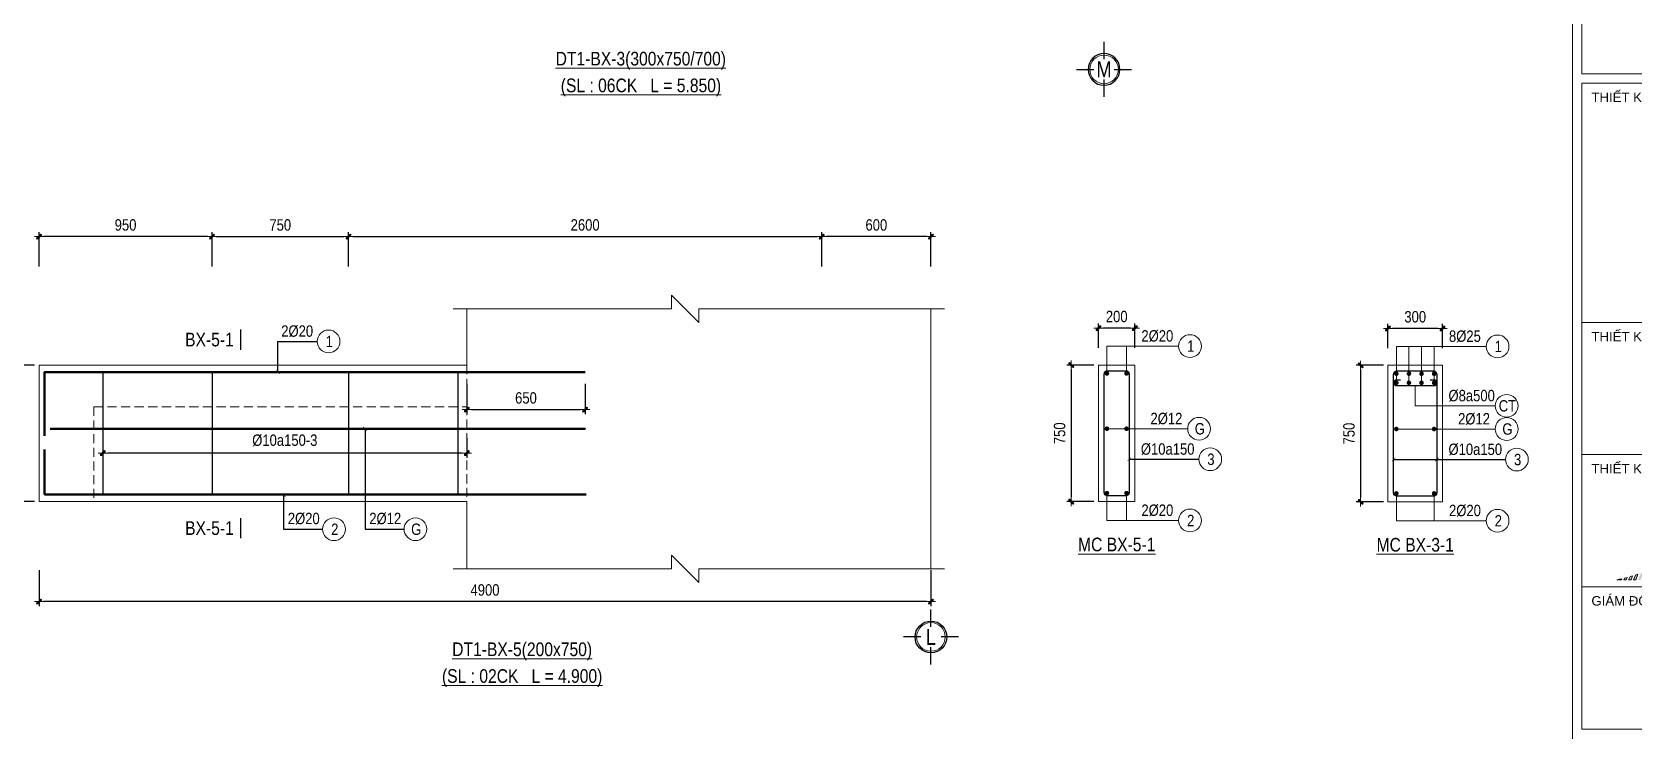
# Model space of a CAD drawing. Header units: millimetres. Extents: x 397144 to 8960116, y 345581 to 674207.
# Drawn here: x 4919394 to 4928196, y 631297 to 635136 of the extents above; entities that cross this region are included whole.
import ezdxf
from ezdxf.enums import TextEntityAlignment as Align

# ---------------------------------------------------------------- set-up
doc = ezdxf.new("R2010")
doc.units = ezdxf.units.MM
doc.header["$PDSIZE"] = -10
doc.linetypes.add('HIDDEN', pattern=[0.375, 0.25, -0.125])
doc.layers.get('0').update_dxf_attribs({"linetype": 'CONTINUOUS'})
doc.layers.get('Defpoints').update_dxf_attribs({"color": 12, "linetype": 'CONTINUOUS'})
for name, color, linetype, lineweight in [('2', 2, 'CONTINUOUS', 20), ('CDAI', 8, 'CONTINUOUS', 30), ('CHG_XX_Khung ten$0$A1 BORDER$0$DGIONG', 4, 'CONTINUOUS', 13), ('CTHEP', 2, 'CONTINUOUS', 50), ('DBAO', 3, 'CONTINUOUS', 20), ('DGIONG', 4, 'CONTINUOUS', 13), ('KTH', 150, 'CONTINUOUS', 5), ('Net khuat', 8, 'HIDDEN', 13), ('STICK', 1, 'CONTINUOUS', 9), ('TEXT', 7, 'CONTINUOUS', 15)]:
    doc.layers.add(name, color=color, linetype=linetype, lineweight=lineweight)
doc.layers.add('8', color=8, linetype='CONTINUOUS')
doc.styles.add('CHG_XX_Khung ten$0$A1 BORDER$0$ARIAL', font='arial.ttf')
doc.styles.add('CHG_XX_Khung ten$0$title block pccc$0$ARIAL', font='arial.ttf')
doc.styles.add('HELVECONDENSE', font='VHELVCN_0.TTF')
doc.styles.add('Star-HelCon', font='VHELVCN_0.TTF')
doc.styles.add('TTP-HelCon', font='VHELVCN_0.TTF')
doc.styles.add('VNI-HELVE-CONDENSE', font='VHELVCN_0.TTF')
doc.dimstyles.new('kc-25', dxfattribs={"dimtxt": 62.5, "dimasz": 20, "dimexe": 20, "dimexo": 50, "dimgap": 25, "dimtad": 3, "dimdec": 0, "dimzin": 0, "dimdsep": 46, "dimtxsty": 'VNI-HELVE-CONDENSE', "dimblk": 'DIM', "dimcen": 2.5, "dimclrd": 256, "dimclre": 154, "dimclrt": 7, "dimaunit": 1, "dimadec": 0, "dimazin": 0, "dimtfac": 1, "dimtdec": 0, "dimtix": 1, "dimtmove": 0, "dimatfit": 3, "dimldrblk": 'DOT', "dimfxl": 1, "dimtolj": 1, "dimtzin": 0, "dimarcsym": 0})
doc.dimstyles.new('TTP-25', dxfattribs={"dimscale": 25, "dimtxt": 2.5, "dimasz": 1, "dimexe": 1, "dimexo": 1, "dimgap": 0.09, "dimtad": 0, "dimdec": 4, "dimrnd": 5, "dimzin": 9, "dimdsep": 46, "dimtxsty": 'TTP-HelCon', "dimblk": 'Stick1', "dimcen": 0.09, "dimdle": 1.5, "dimclrd": 256, "dimclre": 256, "dimclrt": 7, "dimadec": 0, "dimazin": 0, "dimtfac": 1, "dimtdec": 4, "dimtmove": 0, "dimatfit": 3, "dimldrblk": '_ArchTick1', "dimfxl": 1, "dimtvp": 1, "dimtolj": 1, "dimtzin": 0, "dimarcsym": 0})

# ---------------------------------------------------------------- blocks, each defined once
blk = doc.blocks.new('dau truc')
blk.add_circle((0, 0), 180)
at = {"layer": '8'}
for p, q in [((0, 127), (0, 345)), ((-127, 0), (-345, 0)), ((345, 0), (127, 0)), ((0, -345), (0, -127))]:
    blk.add_line(p, q, dxfattribs=at)
blk.add_circle((0, 0), 200, dxfattribs=at)
at = {"layer": 'TEXT', "style": 'HELVECONDENSE'}
blk.add_attdef('A', text='', height=233, dxfattribs=at).set_placement((0, 0), align=Align.MIDDLE)
blk = doc.blocks.new('DIM')
h = blk.add_hatch(color=1)
h.paths.add_polyline_path([(0.49, 0.29, 1), (0.29, 0.49), (-0.19, 0), (0.19, 0)])
h.paths.add_polyline_path([(0.19, 0), (-0.19, 0), (-0.49, -0.29, 1), (-0.29, -0.49)])
at = {"color": 9}
for p, q in [((-0.19, 0), (-1.5, 0)), ((0.19, 0), (1.5, 0))]:
    blk.add_line(p, q, dxfattribs=at)
at = {"color": 1}
for p, q in [((-0.49, -0.29), (0.29, 0.49)), ((-0.29, -0.49), (0.49, 0.29)), ((-0.19, 0), (0.19, 0))]:
    blk.add_line(p, q, dxfattribs=at)
blk.add_arc((-0.39, -0.39), 0.138, 135, 315, dxfattribs=at)
blk = doc.blocks.new('Stick1')
at = {"layer": 'STICK'}
h = blk.add_hatch(color=256, dxfattribs=at)
edge = h.paths.add_edge_path()
edge.add_line((0.3, 0.5), (-0.5, -0.3))
edge.add_arc((-0.4, -0.4), 0.141, 135, 315)
edge.add_line((-0.3, -0.5), (0.5, 0.3))
edge.add_arc((0.4, 0.4), 0.141, 315, 495)
blk.add_line((1, 0), (-1, 0), dxfattribs=at)
blk.add_lwpolyline([(0.3, 0.5), (-0.5, -0.3, 1), (-0.3, -0.5), (0.5, 0.3, 1), (0.3, 0.5, 1)], format="xyb", dxfattribs=at)
blk = doc.blocks.new('*D428')
at = {"layer": 'Defpoints', "color": 0, "transparency": 16777216}
for p in [(4919433, 634012.5), (4919433, 633823.5), (4920383, 633823.5)]:
    blk.add_point(p, dxfattribs=at)
at = {"layer": 'KTH', "lineweight": -2, "transparency": 16777216}
for p, q in [((4919433, 633848.5), (4919433, 634037.5)), ((4920358, 634012.5), (4919458, 634012.5)), ((4920383, 633848.5), (4920383, 634037.5))]:
    blk.add_line(p, q, dxfattribs=at)
at = {"layer": 'KTH', "lineweight": -2, "transparency": 16777216, "xscale": 25, "yscale": 25, "zscale": 25, "rotation": 180}
blk.add_blockref('Stick1', (4919433, 634012.5), dxfattribs=at)
at = {"layer": 'KTH', "lineweight": -2, "transparency": 16777216, "xscale": 25, "yscale": 25, "zscale": 25}
blk.add_blockref('Stick1', (4920383, 634012.5), dxfattribs=at)
at = {"layer": 'KTH', "color": 7, "transparency": 16777216, "insert": (4919908, 634076.4), "char_height": 62.5, "attachment_point": 5, "style": 'TTP-HelCon'}
blk.add_mtext('\\A1;950', dxfattribs=at)
blk = doc.blocks.new('_ArchTick1')
at = {"color": 0, "const_width": 3.81}
blk.add_lwpolyline([(-12.7, -12.7), (12.7, 12.7)], dxfattribs=at)
blk = doc.blocks.new('*D429')
at = {"layer": 'Defpoints', "color": 0, "transparency": 16777216}
for p in [(4919433, 633307.3), (4919183, 632557.3), (4919433, 632557.3)]:
    blk.add_point(p, dxfattribs=at)
at = {"layer": 'KTH', "lineweight": -2, "transparency": 16777216}
for p, q in [((4919408, 633307.3), (4919158, 633307.3)), ((4919183, 633282.3), (4919183, 632582.3)), ((4919408, 632557.3), (4919158, 632557.3))]:
    blk.add_line(p, q, dxfattribs=at)
at = {"layer": 'KTH', "lineweight": -2, "transparency": 16777216, "xscale": 25, "yscale": 25, "zscale": 25}
for p, rotation in [((4919183, 633307.3), 90), ((4919183, 632557.3), 270)]:
    blk.add_blockref('Stick1', p, dxfattribs=dict(at, rotation=rotation))
at = {"layer": 'KTH', "color": 7, "transparency": 16777216, "insert": (4919119.2, 632932.3), "char_height": 62.5, "attachment_point": 5, "rotation": 90, "style": 'TTP-HelCon'}
blk.add_mtext('\\A1;750', dxfattribs=at)
blk = doc.blocks.new('*D430')
at = {"layer": 'Defpoints', "color": 0, "transparency": 16777216}
for p in [(4921133, 634012.5), (4920383, 633823.5), (4921133, 633823.5)]:
    blk.add_point(p, dxfattribs=at)
at = {"layer": 'KTH', "lineweight": -2, "transparency": 16777216}
for p, q in [((4920383, 633848.5), (4920383, 634037.5)), ((4920408, 634012.5), (4921108, 634012.5)), ((4921133, 633848.5), (4921133, 634037.5))]:
    blk.add_line(p, q, dxfattribs=at)
at = {"layer": 'KTH', "lineweight": -2, "transparency": 16777216, "xscale": 25, "yscale": 25, "zscale": 25, "rotation": 180}
blk.add_blockref('Stick1', (4920383, 634012.5), dxfattribs=at)
at = {"layer": 'KTH', "lineweight": -2, "transparency": 16777216, "xscale": 25, "yscale": 25, "zscale": 25}
blk.add_blockref('Stick1', (4921133, 634012.5), dxfattribs=at)
at = {"layer": 'KTH', "color": 7, "transparency": 16777216, "insert": (4920758, 634076.4), "char_height": 62.5, "attachment_point": 5, "style": 'TTP-HelCon'}
blk.add_mtext('\\A1;750', dxfattribs=at)
blk = doc.blocks.new('*D431')
at = {"layer": 'Defpoints', "color": 0, "transparency": 16777216}
for p in [(4923733, 634012.5), (4921133, 633823.5), (4923733, 633823.5)]:
    blk.add_point(p, dxfattribs=at)
at = {"layer": 'KTH', "lineweight": -2, "transparency": 16777216}
for p, q in [((4921133, 633848.5), (4921133, 634037.5)), ((4921158, 634012.5), (4923708, 634012.5)), ((4923733, 633848.5), (4923733, 634037.5))]:
    blk.add_line(p, q, dxfattribs=at)
at = {"layer": 'KTH', "lineweight": -2, "transparency": 16777216, "xscale": 25, "yscale": 25, "zscale": 25, "rotation": 180}
blk.add_blockref('Stick1', (4921133, 634012.5), dxfattribs=at)
at = {"layer": 'KTH', "lineweight": -2, "transparency": 16777216, "xscale": 25, "yscale": 25, "zscale": 25}
blk.add_blockref('Stick1', (4923733, 634012.5), dxfattribs=at)
at = {"layer": 'KTH', "color": 7, "transparency": 16777216, "insert": (4922433, 634076.4), "char_height": 62.5, "attachment_point": 5, "style": 'TTP-HelCon'}
blk.add_mtext('\\A1;2600', dxfattribs=at)
blk = doc.blocks.new('*D432')
at = {"layer": 'Defpoints', "color": 0, "transparency": 16777216}
for p in [(4923733, 634012.5), (4923733, 633823.5), (4924333, 633823.5)]:
    blk.add_point(p, dxfattribs=at)
at = {"layer": 'KTH', "lineweight": -2, "transparency": 16777216}
for p, q in [((4923733, 633848.5), (4923733, 634037.5)), ((4924308, 634012.5), (4923758, 634012.5)), ((4924333, 633848.5), (4924333, 634037.5))]:
    blk.add_line(p, q, dxfattribs=at)
at = {"layer": 'KTH', "lineweight": -2, "transparency": 16777216, "xscale": 25, "yscale": 25, "zscale": 25, "rotation": 180}
blk.add_blockref('Stick1', (4923733, 634012.5), dxfattribs=at)
at = {"layer": 'KTH', "lineweight": -2, "transparency": 16777216, "xscale": 25, "yscale": 25, "zscale": 25}
blk.add_blockref('Stick1', (4924333, 634012.5), dxfattribs=at)
at = {"layer": 'KTH', "color": 7, "transparency": 16777216, "insert": (4924033, 634076.4), "char_height": 62.5, "attachment_point": 5, "style": 'TTP-HelCon'}
blk.add_mtext('\\A1;600', dxfattribs=at)
blk = doc.blocks.new('*D433')
at = {"layer": 'Defpoints', "color": 0, "transparency": 16777216}
for p in [(4921783, 633228.3), (4922433, 633228.3), (4922433, 633062.3)]:
    blk.add_point(p, dxfattribs=at)
at = {"layer": 'KTH', "lineweight": -2, "transparency": 16777216}
for p, q in [((4921783, 633203.3), (4921783, 633037.3)), ((4922433, 633203.3), (4922433, 633037.3)), ((4921808, 633062.3), (4922408, 633062.3))]:
    blk.add_line(p, q, dxfattribs=at)
at = {"layer": 'KTH', "lineweight": -2, "transparency": 16777216, "xscale": 25, "yscale": 25, "zscale": 25, "rotation": 180}
blk.add_blockref('Stick1', (4921783, 633062.3), dxfattribs=at)
at = {"layer": 'KTH', "lineweight": -2, "transparency": 16777216, "xscale": 25, "yscale": 25, "zscale": 25}
blk.add_blockref('Stick1', (4922433, 633062.3), dxfattribs=at)
at = {"layer": 'KTH', "color": 7, "transparency": 16777216, "insert": (4922108, 633126.1), "char_height": 62.5, "attachment_point": 5, "style": 'TTP-HelCon'}
blk.add_mtext('\\A1;650', dxfattribs=at)
blk = doc.blocks.new('*D434')
at = {"layer": 'Defpoints', "color": 0, "transparency": 16777216}
for p in [(4919433, 632205.4), (4924333, 632205.4), (4919433, 632007.5)]:
    blk.add_point(p, dxfattribs=at)
at = {"layer": 'KTH', "lineweight": -2, "transparency": 16777216}
for p, q in [((4919433, 632180.4), (4919433, 631982.5)), ((4924333, 632180.4), (4924333, 631982.5)), ((4924308, 632007.5), (4919458, 632007.5))]:
    blk.add_line(p, q, dxfattribs=at)
at = {"layer": 'KTH', "lineweight": -2, "transparency": 16777216, "xscale": 25, "yscale": 25, "zscale": 25, "rotation": 180}
blk.add_blockref('Stick1', (4919433, 632007.5), dxfattribs=at)
at = {"layer": 'KTH', "lineweight": -2, "transparency": 16777216, "xscale": 25, "yscale": 25, "zscale": 25}
blk.add_blockref('Stick1', (4924333, 632007.5), dxfattribs=at)
at = {"layer": 'KTH', "color": 7, "transparency": 16777216, "insert": (4921883, 632071.3), "char_height": 62.5, "attachment_point": 5, "style": 'TTP-HelCon'}
blk.add_mtext('\\A1;4900', dxfattribs=at)
blk = doc.blocks.new('MC')
at = {"layer": 'CTHEP', "const_width": 10}
blk.add_lwpolyline([(0, 150), (0, 0)], dxfattribs=at)
at = {"layer": 'TEXT', "style": 'TTP-HelCon'}
blk.add_attdef('A', text='', height=100, dxfattribs=at).set_placement((-50, 26), align=Align.RIGHT)
blk = doc.blocks.new('*D435')
at = {"layer": 'Defpoints', "color": 0, "transparency": 16777216}
for p in [(4919783, 632963.3), (4921783, 632932.3), (4919783, 632823.3)]:
    blk.add_point(p, dxfattribs=at)
at = {"layer": 'KTH', "lineweight": -2, "transparency": 16777216}
for p, q in [((4919783, 632938.3), (4919783, 632798.3)), ((4921758, 632823.3), (4919808, 632823.3)), ((4921783, 632907.3), (4921783, 632798.3))]:
    blk.add_line(p, q, dxfattribs=at)
at = {"layer": 'KTH', "lineweight": -2, "transparency": 16777216, "xscale": 25, "yscale": 25, "zscale": 25, "rotation": 180}
blk.add_blockref('Stick1', (4919783, 632823.3), dxfattribs=at)
at = {"layer": 'KTH', "lineweight": -2, "transparency": 16777216, "xscale": 25, "yscale": 25, "zscale": 25}
blk.add_blockref('Stick1', (4921783, 632823.3), dxfattribs=at)
at = {"layer": 'KTH', "color": 7, "transparency": 16777216, "insert": (4920783, 632893.2), "char_height": 62.5, "attachment_point": 5, "style": 'TTP-HelCon'}
blk.add_mtext('\\A1;\\A1;Þ10a150-3', dxfattribs=at)
blk = doc.blocks.new('*D436')
at = {"layer": 'Defpoints', "color": 0, "ltscale": 500, "transparency": 16777216}
for p in [(4925253.7, 633509.5), (4925253.7, 633376.3), (4925453.7, 633376.3)]:
    blk.add_point(p, dxfattribs=at)
at = {"layer": 'KTH', "lineweight": -2, "ltscale": 500, "transparency": 16777216}
for p, q in [((4925253.7, 633401.3), (4925253.7, 633534.5)), ((4925453.7, 633401.3), (4925453.7, 633534.5)), ((4925428.7, 633509.5), (4925278.7, 633509.5))]:
    blk.add_line(p, q, dxfattribs=at)
at = {"layer": 'KTH', "lineweight": -2, "ltscale": 500, "transparency": 16777216, "xscale": 25, "yscale": 25, "zscale": 25, "rotation": 180}
blk.add_blockref('Stick1', (4925253.7, 633509.5), dxfattribs=at)
at = {"layer": 'KTH', "lineweight": -2, "ltscale": 500, "transparency": 16777216, "xscale": 25, "yscale": 25, "zscale": 25}
blk.add_blockref('Stick1', (4925453.7, 633509.5), dxfattribs=at)
at = {"layer": 'KTH', "color": 7, "ltscale": 500, "transparency": 16777216, "insert": (4925353.7, 633573.3), "char_height": 62.5, "attachment_point": 5, "style": 'TTP-HelCon'}
blk.add_mtext('\\A1;200', dxfattribs=at)
blk = doc.blocks.new('*D437')
at = {"layer": 'Defpoints', "color": 0, "ltscale": 500, "transparency": 16777216}
for p in [(4925253.7, 633307.3), (4925103.9, 632557.3), (4925253.7, 632557.3)]:
    blk.add_point(p, dxfattribs=at)
at = {"layer": 'KTH', "lineweight": -2, "ltscale": 500, "transparency": 16777216}
for p, q in [((4925228.7, 633307.3), (4925078.9, 633307.3)), ((4925103.9, 633282.3), (4925103.9, 632582.3)), ((4925228.7, 632557.3), (4925078.9, 632557.3))]:
    blk.add_line(p, q, dxfattribs=at)
at = {"layer": 'KTH', "lineweight": -2, "ltscale": 500, "transparency": 16777216, "xscale": 25, "yscale": 25, "zscale": 25}
for p, rotation in [((4925103.9, 633307.3), 90), ((4925103.9, 632557.3), 270)]:
    blk.add_blockref('Stick1', p, dxfattribs=dict(at, rotation=rotation))
at = {"layer": 'KTH', "color": 7, "ltscale": 500, "transparency": 16777216, "insert": (4925040.1, 632932.3), "char_height": 62.5, "attachment_point": 5, "rotation": 90, "style": 'TTP-HelCon'}
blk.add_mtext('\\A1;750', dxfattribs=at)
blk = doc.blocks.new('*D438')
at = {"layer": 'Defpoints', "color": 0, "ltscale": 500, "transparency": 16777216}
for p in [(4926843.8, 633508), (4926843.8, 633374.7), (4927143.8, 633374.7)]:
    blk.add_point(p, dxfattribs=at)
at = {"layer": 'KTH', "lineweight": -2, "ltscale": 500, "transparency": 16777216}
for p, q in [((4926843.8, 633399.7), (4926843.8, 633533)), ((4927143.8, 633399.7), (4927143.8, 633533)), ((4927118.8, 633508), (4926868.8, 633508))]:
    blk.add_line(p, q, dxfattribs=at)
at = {"layer": 'KTH', "lineweight": -2, "ltscale": 500, "transparency": 16777216, "xscale": 25, "yscale": 25, "zscale": 25, "rotation": 180}
blk.add_blockref('Stick1', (4926843.8, 633508), dxfattribs=at)
at = {"layer": 'KTH', "lineweight": -2, "ltscale": 500, "transparency": 16777216, "xscale": 25, "yscale": 25, "zscale": 25}
blk.add_blockref('Stick1', (4927143.8, 633508), dxfattribs=at)
at = {"layer": 'KTH', "color": 7, "ltscale": 500, "transparency": 16777216, "insert": (4926993.8, 633571.8), "char_height": 62.5, "attachment_point": 5, "style": 'TTP-HelCon'}
blk.add_mtext('\\A1;300', dxfattribs=at)
blk = doc.blocks.new('*D439')
at = {"layer": 'Defpoints', "color": 0, "ltscale": 500, "transparency": 16777216}
for p in [(4926843.8, 633305.7), (4926694, 632555.7), (4926843.8, 632555.7)]:
    blk.add_point(p, dxfattribs=at)
at = {"layer": 'KTH', "lineweight": -2, "ltscale": 500, "transparency": 16777216}
for p, q in [((4926818.8, 633305.7), (4926669, 633305.7)), ((4926694, 633280.7), (4926694, 632580.7)), ((4926818.8, 632555.7), (4926669, 632555.7))]:
    blk.add_line(p, q, dxfattribs=at)
at = {"layer": 'KTH', "lineweight": -2, "ltscale": 500, "transparency": 16777216, "xscale": 25, "yscale": 25, "zscale": 25}
for p, rotation in [((4926694, 633305.7), 90), ((4926694, 632555.7), 270)]:
    blk.add_blockref('Stick1', p, dxfattribs=dict(at, rotation=rotation))
at = {"layer": 'KTH', "color": 7, "ltscale": 500, "transparency": 16777216, "insert": (4926630.1, 632930.7), "char_height": 62.5, "attachment_point": 5, "rotation": 90, "style": 'TTP-HelCon'}
blk.add_mtext('\\A1;750', dxfattribs=at)
blk = doc.blocks.new('CHG_XX_Khung ten')
at = {"layer": 'CHG_XX_Khung ten$0$A1 BORDER$0$DGIONG'}
h = blk.add_hatch(color=256, dxfattribs=at)
h.paths.add_polyline_path([(724.94, 283.19), (724.15, 281.97), (717.19, 263.38), (717.7, 263.38)])
h.paths.add_polyline_path([(722.81, 280.17), (722.1, 279.22), (717.21, 266.21), (717.72, 266.21)], flags=17)
h.paths.add_polyline_path([(720.93, 277.8), (720.27, 277.04), (716.19, 266.22), (716.7, 266.22)])
h.paths.add_polyline_path([(719.23, 275.93), (718.6, 275.29), (715.18, 266.22), (715.69, 266.22)])
h.paths.add_polyline_path([(717.65, 274.38), (717.03, 273.81), (714.16, 266.22), (714.67, 266.22)])
h.paths.add_polyline_path([(716.14, 273.03), (715.61, 272.59), (713.15, 266.22), (713.66, 266.22)])
h.paths.add_polyline_path([(714.69, 271.86), (714.17, 271.45), (712.13, 266.23), (712.64, 266.23)])
h.paths.add_polyline_path([(713.29, 270.81), (712.76, 270.43), (711.57, 267.46), (712.07, 267.47)])
h.paths.add_polyline_path([(710.1, 266.23), (710.61, 266.24), (711.93, 269.87), (711.48, 269.56)])
h.paths.add_polyline_path([(710.61, 269.02), (710.13, 268.73), (709.08, 266.24), (709.59, 266.24)])
h.paths.add_polyline_path([(709.31, 268.26), (708.82, 267.97), (708.07, 266.24), (708.58, 266.24)])
h.paths.add_polyline_path([(708.04, 267.56), (707.54, 267.3), (707.05, 266.25), (707.56, 266.25)])
h.paths.add_polyline_path([(716.84, 263.8), (716.33, 263.8), (716.18, 263.38), (716.69, 263.38)])
h.paths.add_polyline_path([(715.67, 263.39), (715.82, 263.8), (715.32, 263.8), (715.16, 263.39)])
h.paths.add_polyline_path([(714.15, 263.39), (714.65, 263.39), (714.8, 263.8), (714.3, 263.8)])
h.paths.add_polyline_path([(713.13, 263.39), (713.64, 263.4), (713.79, 263.81), (713.28, 263.81)])
h.paths.add_polyline_path([(712.77, 263.81), (712.27, 263.81), (712.11, 263.39), (712.62, 263.4)])
h.paths.add_polyline_path([(711.25, 263.81), (711.1, 263.4), (711.61, 263.4), (711.76, 263.81)])
h.paths.add_polyline_path([(710.59, 263.4), (710.74, 263.82), (710.24, 263.82), (710.08, 263.4)])
h.paths.add_polyline_path([(709.73, 263.82), (709.22, 263.82), (709.07, 263.41), (709.57, 263.41)])
h.paths.add_polyline_path([(708.71, 263.82), (708.21, 263.82), (708.05, 263.41), (708.56, 263.41)])
h.paths.add_polyline_path([(707.54, 263.41), (707.69, 263.83), (707.19, 263.83), (707.03, 263.41)])
h.paths.add_polyline_path([(706.68, 263.83), (706.17, 263.83), (706.02, 263.42), (706.53, 263.42)])
h.paths.add_polyline_path([(705, 263.42), (705.51, 263.42), (706.79, 266.93), (706.4, 266.74)])
h.paths.add_polyline_path([(703.97, 263.37), (704.48, 263.37), (705.57, 266.36), (705.14, 266.17)])
h.paths.add_polyline_path([(704.36, 265.84), (703.91, 265.65), (702.96, 263.38), (703.46, 263.38)])
h.paths.add_polyline_path([(703.17, 265.37), (702.69, 265.19), (701.94, 263.38), (702.45, 263.38)])
h.paths.add_polyline_path([(702, 264.94), (701.5, 264.77), (700.92, 263.38), (701.43, 263.38)])
h.paths.add_polyline_path([(700.84, 264.56), (700.33, 264.4), (699.91, 263.39), (700.42, 263.39)])
h.paths.add_polyline_path([(699.7, 264.21), (699.18, 264.06), (698.89, 263.39), (699.4, 263.39)])
h.paths.add_polyline_path([(698.57, 263.9), (698.04, 263.77), (697.87, 263.38), (698.38, 263.39)])
h.paths.add_polyline_path([(697.37, 263.39), (697.45, 263.63), (696.91, 263.51), (696.35, 263.38)])
blk.add_line((687, 577), (687, 17))
at = {"linetype": 'Continuous'}
for points in [[(689, 420.69), (822, 420.69), (822, 370.62), (689, 370.62)], [(689, 368.62), (822, 368.62), (822, 317.93), (689, 317.93)], [(689, 317.93), (822, 317.93), (822, 289.93), (689, 289.93)], [(689, 289.93), (822, 289.93), (822, 261.93), (689, 261.93)]]:
    blk.add_lwpolyline(points, close=True, dxfattribs=at)
at = {"color": 9, "linetype": 'Continuous'}
blk.add_lwpolyline([(689, 261.93), (822, 261.93), (822, 231.73), (689, 231.73)], close=True, dxfattribs=at)
at = {"layer": 'CHG_XX_Khung ten$0$A1 BORDER$0$DGIONG'}
for points in [[(697.45, 263.63), (697.37, 263.39), (696.35, 263.38), (696.91, 263.51), (697.45, 263.63)], [(698.57, 263.9), (698.38, 263.39), (697.87, 263.38), (698.04, 263.77), (698.57, 263.9)], [(699.7, 264.21), (699.4, 263.39), (698.89, 263.39), (699.18, 264.06), (699.7, 264.21)], [(700.84, 264.56), (700.42, 263.39), (699.91, 263.39), (700.33, 264.4), (700.84, 264.56)]]:
    blk.add_lwpolyline(points, dxfattribs=at)
for s, style, p in [('THIẾT KẾ KIẾN TRÚC - ARCHITECT', 'CHG_XX_Khung ten$0$A1 BORDER$0$ARIAL', (691, 365.62)), ('THIẾT KẾ CƠ ĐIỆN - M&E CONSULTANT', 'CHG_XX_Khung ten$0$A1 BORDER$0$ARIAL', (691, 314.93)), ('THIẾT KẾ KẾT CẤU - STRUCTURE CONSULTANT', 'CHG_XX_Khung ten$0$A1 BORDER$0$ARIAL', (691, 286.93)), ('GIÁM ĐỐC - DIRECTOR', 'CHG_XX_Khung ten$0$title block pccc$0$ARIAL', (691, 258.93))]:
    blk.add_text(s, height=2, dxfattribs=dict(style=style)).set_placement(p, align=Align.MIDDLE_LEFT)

msp = doc.modelspace()

# ---------------------------------------------------------------- linework, layer by layer
at = {"layer": 'CDAI', "ltscale": 52.5}
for p, q in [((4919783.01745, 633272.25416), (4919783.01745, 632592.25416)), ((4920383.01745, 633272.25416), (4920383.01745, 632592.25416)), ((4921133.01745, 633272.25416), (4921133.01745, 632592.25416)), ((4921733.01745, 633272.25416), (4921733.01745, 632592.25416))]:
    msp.add_line(p, q, dxfattribs=at)
at = {"layer": 'CDAI'}
for points in [[(4925303.71792, 633276.00416), (4925403.71792, 633276.00416, -0.4142135624), (4925422.46792, 633257.25416), (4925422.46792, 632607.25416, -0.4142135624), (4925403.71792, 632588.50416), (4925303.71792, 632588.50416, -0.4142135624), (4925284.96792, 632607.25416), (4925284.96792, 633257.25416, -0.4142135624)], [(4926893.7977, 633274.46791), (4927093.7977, 633274.46791, -0.4142135624), (4927112.5477, 633255.71791), (4927112.5477, 632605.71791, -0.4142135624), (4927093.7977, 632586.96791), (4926893.7977, 632586.96791, -0.4142135624), (4926875.0477, 632605.71791), (4926875.0477, 633255.71791, -0.4142135624)]]:
    msp.add_lwpolyline(points, format="xyb", close=True, dxfattribs=at)
msp.add_lwpolyline([(4926911.96769, 633224.46791), (4926890.0477, 633224.46791, 0.4142135624), (4926875.0477, 633209.46791), (4926875.0477, 633209.46791, 0.4142135624), (4926890.0477, 633194.46791), (4927097.5477, 633194.46791, 0.4142135624), (4927112.5477, 633209.46791), (4927112.5477, 633209.46791, 0.4142135624), (4927097.5477, 633224.46791), (4927075.62771, 633224.46791)], format="xyb", dxfattribs=at)
at = {"layer": 'CTHEP'}
msp.add_line((4919463.01745, 632596.25416), (4919463.01745, 632842.78428), dxfattribs=at)
for points in [[(4919463.01745, 632918.25416), (4919463.01745, 632918.25416), (4919463.01745, 633268.25416), (4922433.01745, 633268.25416)], [(4919463.01745, 632596.25416), (4922439.00304, 632596.25416)]]:
    msp.add_lwpolyline(points, dxfattribs=at)
at = {"layer": 'CTHEP', "const_width": 12.5}
for points in [[(4925293.71792, 633261.00416, 1), (4925306.21792, 633261.00416, 1)], [(4925401.21792, 633261.00416, 1), (4925413.71792, 633261.00416, 1)], [(4926883.7977, 633259.46791, 1), (4926896.2977, 633259.46791, 1)], [(4926952.96437, 633259.46791, 1), (4926965.46437, 633259.46791, 1)], [(4927022.13103, 633259.46791, 1), (4927034.63103, 633259.46791, 1)], [(4927091.2977, 633259.46791, 1), (4927103.7977, 633259.46791, 1)], [(4926883.7977, 633209.46791, 1), (4926896.2977, 633209.46791, 1)], [(4926952.96437, 633209.46791, 1), (4926965.46437, 633209.46791, 1)], [(4927022.13103, 633209.46791, 1), (4927034.63103, 633209.46791, 1)], [(4927091.2977, 633209.46791, 1), (4927103.7977, 633209.46791, 1)], [(4925293.71792, 632957.25416, 1), (4925306.21792, 632957.25416, 1)], [(4925401.21792, 632957.25416, 1), (4925413.71792, 632957.25416, 1)], [(4926883.7977, 632955.71791, 1), (4926896.2977, 632955.71791, 1)], [(4927091.2977, 632955.71791, 1), (4927103.7977, 632955.71791, 1)], [(4925293.71792, 632603.50416, 1), (4925306.21792, 632603.50416, 1)], [(4925401.21792, 632603.50416, 1), (4925413.71792, 632603.50416, 1)], [(4926883.7977, 632601.96791, 1), (4926896.2977, 632601.96791, 1)], [(4927091.2977, 632601.96791, 1), (4927103.7977, 632601.96791, 1)]]:
    msp.add_lwpolyline(points, format="xyb", close=True, dxfattribs=at)
at = {"layer": 'CTHEP'}
msp.add_lwpolyline([(4919493.01745, 632957.25416), (4922433.01745, 632957.25416), (4922433.01745, 632957.25416)], close=True, dxfattribs=at)
at = {"layer": 'DBAO'}
msp.add_line((4919433.01745, 633307.25416), (4919433.01745, 632557.25416), dxfattribs=at)
for points in [[(4919433.01745, 633307.25416), (4921783.01745, 633307.25416), (4921783.01745, 633615.6485)], [(4924333.01745, 633615.6485), (4924333.01745, 633307.25416), (4924333.01745, 633307.25416), (4924333.01745, 632607.25416), (4924333.01745, 632607.25416), (4924333.01745, 632187.25416)], [(4919433.01745, 632557.25416), (4921783.01745, 632557.25416), (4921783.01745, 632187.25416)]]:
    msp.add_lwpolyline(points, dxfattribs=at)
at = {"layer": 'DBAO', "flags": 128}
for points in [[(4925253.71792, 633307.25416), (4925453.71792, 633307.25416)], [(4925453.71792, 633307.25416), (4925453.71792, 632557.25416), (4925253.71792, 632557.25416), (4925253.71792, 633307.25416)], [(4926843.7977, 633305.71791), (4927143.7977, 633305.71791)], [(4927143.7977, 633305.71791), (4927143.7977, 632555.71791), (4926843.7977, 632555.71791), (4926843.7977, 633305.71791)]]:
    msp.add_lwpolyline(points, dxfattribs=at)
at = {"layer": 'DGIONG'}
for p, q in [((4925299.96792, 633261.00416), (4925299.96792, 633411.00416)), ((4925299.96792, 633411.00416), (4925693.71792, 633411.00416)), ((4925407.46792, 633261.00416), (4925407.46792, 633411.00416)), ((4926890.0477, 633209.46791), (4926890.0477, 633409.46791)), ((4926890.0477, 633409.46791), (4927383.7977, 633409.46791)), ((4926959.21437, 633409.46791), (4926959.21437, 633209.46791)), ((4927028.38103, 633409.46791), (4927028.38103, 633209.46791)), ((4927097.5477, 633209.46791), (4927097.5477, 633409.46791)), ((4926993.7977, 633194.46791), (4926993.7977, 633082.96791)), ((4926993.7977, 633082.96791), (4927433.7977, 633082.96791)), ((4925299.96792, 632957.25416), (4925743.71792, 632957.25416)), ((4926890.0477, 632955.71791), (4927433.7977, 632955.71791)), ((4925299.96792, 632453.50416), (4925299.96792, 632603.50416)), ((4925407.46792, 632453.50416), (4925407.46792, 632603.50416)), ((4926890.0477, 632451.96791), (4926890.0477, 632601.96791)), ((4927097.5477, 632451.96791), (4927097.5477, 632601.96791)), ((4925299.96792, 632453.50416), (4925693.71792, 632453.50416)), ((4926890.0477, 632451.96791), (4927383.7977, 632451.96791))]:
    msp.add_line(p, q, dxfattribs=at)
for points in [[(4921708.01745, 633615.6485), (4922908.01745, 633615.6485), (4922908.01745, 633690.6485), (4923058.01745, 633540.6485), (4923058.01745, 633615.6485), (4924408.01745, 633615.6485)], [(4921708.01745, 632187.25416), (4922908.01745, 632187.25416), (4922908.01745, 632262.25416), (4923058.01745, 632112.25416), (4923058.01745, 632187.25416), (4924408.01745, 632187.25416)]]:
    msp.add_lwpolyline(points, dxfattribs=at)
for centre in [(4921023.46346, 633436.76327), (4925756.21792, 633411.00416), (4927446.2977, 633409.46791), (4927496.2977, 633082.96791), (4925806.21792, 632957.25416), (4927496.2977, 632955.71791), (4925867.40134, 632789.6062), (4927552.37417, 632788.06995), (4925756.21792, 632453.50416), (4927446.2977, 632451.96791), (4921053.32455, 632405.20991)]:
    msp.add_circle(centre, 62.5, dxfattribs=at)
at = {"layer": 'Net khuat', "ltscale": 200}
for p, q in [((4921783.01745, 633307.25416), (4921783.01745, 632557.25416)), ((4919733.01745, 633077.25416), (4921783.01745, 633077.25416)), ((4919733.01745, 633077.25416), (4919733.01745, 632557.25416))]:
    msp.add_line(p, q, dxfattribs=at)

# ---------------------------------------------------------------- block references
at = {"xscale": 0.75, "yscale": 0.75, "zscale": 0.75}
for p in [(4920539.98329, 633390.1485), (4920539.98329, 632354.36893)]:
    msp.add_blockref('MC', p, dxfattribs=at).add_auto_attribs({'A': 'BX-5-1'})
at = {"layer": '2', "ltscale": 300}
ref = msp.add_blockref('dau truc', (4925284.01624, 634931.03133), dxfattribs=dict(at, xscale=-0.4367131292819977, yscale=0.4367131292819977, zscale=0.4367131294857245))
ref.add_attrib('A', 'M', dxfattribs={"layer": 'TEXT', "height": 87.5, "style": 'HELVECONDENSE'}).set_placement((4925284.01624, 634931.03133), align=Align.MIDDLE)
ref = msp.add_blockref('dau truc', (4924333.01744, 631813.41176), dxfattribs=dict(at, xscale=0.4367131292819977, yscale=0.4367131292819977, zscale=0.4367131292819977))
ref.add_attrib('A', 'L', dxfattribs={"layer": 'TEXT', "height": 87.5, "style": 'HELVECONDENSE'}).set_placement((4924333.01744, 631813.41176), align=Align.MIDDLE)

# ---------------------------------------------------------------- texts
at = {"layer": 'TEXT', "style": 'TTP-HelCon'}
for s, p in [('%%UDT1-BX-3(300x750/700)', (4922738.99835, 634952.56704)), ('%%U(SL : 06CK   L = 5.850)', (4922739.59835, 634805.67244)), ('%%UMC BX-5-1', (4925353.71792, 632283.96063)), ('%%UMC BX-3-1', (4926993.7977, 632282.42437)), ('%%UDT1-BX-5(200x750)', (4922086.95866, 631708.28928)), ('%%U(SL : 02CK   L = 4.900)', (4922086.95866, 631561.39468))]:
    msp.add_text(s, height=75, dxfattribs=at).set_placement(p, align=Align.CENTER)
for s, p in [('2Þ20', (4920763.33957, 633462.61622)), ('2Þ20', (4925489.17626, 633436.00416)), ('8Þ25', (4927179.25603, 633434.46791)), ('Þ8a500', (4927176.48191, 633107.96791)), ('2Þ12', (4925539.17626, 632982.25416)), ('2Þ12', (4927229.25603, 632980.71791)), ('Þ10a150', (4925486.40213, 632814.6062)), ('Þ10a150', (4927176.48191, 632813.06995)), ('2Þ20', (4920799.51669, 632433.10696)), ('2Þ20', (4925489.4416, 632478.50416)), ('2Þ20', (4927179.52137, 632476.96791))]:
    msp.add_text(s, height=62.5, dxfattribs=at).set_placement(p)
at = {"layer": 'TEXT', "style": 'Star-HelCon'}
for s, p in [('1', (4921027.63012, 633436.76327)), ('1', (4925760.38459, 633411.00416)), ('1', (4927450.46437, 633409.46791)), ('CT', (4927500.46437, 633082.96791)), ('G', (4925810.38459, 632957.25416)), ('G', (4927500.46437, 632955.71791)), ('3', (4925871.56801, 632789.6062)), ('3', (4927556.54084, 632788.06995)), ('2', (4925760.38459, 632453.50416)), ('2', (4927450.46437, 632451.96791)), ('2', (4921057.49122, 632405.20991))]:
    msp.add_text(s, height=62.5, dxfattribs=at).set_placement(p, align=Align.MIDDLE)

# ---------------------------------------------------------------- dimensions: what is measured, and where the dimension line sits
at = {"layer": 'KTH'}
for base, p1, p2, picture, middle in [((4919433.01745, 634012.53017), (4920383.01745, 633823.53017), (4919433.01745, 633823.53017), '*D428', (4919908.01745, 634076.3635)), ((4923733.01745, 634012.53017), (4924333.01745, 633823.53017), (4923733.01745, 633823.53017), '*D432', (4924033.01745, 634076.3635)), ((4919433.01745, 632007.46778), (4924333.01745, 632205.44565), (4919433.01745, 632205.44565), '*D434', (4921883.01745, 632071.30111))]:
    dim = msp.add_linear_dim(base=base, p1=p1, p2=p2, dimstyle='TTP-25', override={"dimtmove": 1}, dxfattribs=at)
    dim.commit()
    dim.dimension.update_dxf_attribs({"geometry": picture, "text_midpoint": middle})
for base, p1, p2, angle, picture, middle in [((4921133.01745, 634012.53017), (4920383.01745, 633823.53017), (4921133.01745, 633823.53017), 180, '*D430', (4920758.01745, 634076.3635)), ((4923733.01744, 634012.53017), (4921133.01745, 633823.53017), (4923733.01744, 633823.53017), 180, '*D431', (4922433.01744, 634076.3635)), ((4919183.01745, 632557.25416), (4919433.01745, 633307.25416), (4919433.01745, 632557.25416), 270, '*D429', (4919119.18411, 632932.25416))]:
    dim = msp.add_linear_dim(base=base, p1=p1, p2=p2, angle=angle, dimstyle='TTP-25', override={"dimtmove": 1}, dxfattribs=at)
    dim.commit()
    dim.dimension.update_dxf_attribs({"geometry": picture, "text_midpoint": middle})
at = {"layer": 'KTH', "ltscale": 500}
for base, p1, p2, picture, middle in [((4925253.71792, 633509.50416), (4925453.71792, 633376.26611), (4925253.71792, 633376.26611), '*D436', (4925353.71792, 633573.3375)), ((4926843.7977, 633507.96791), (4927143.7977, 633374.72986), (4926843.7977, 633374.72986), '*D438', (4926993.7977, 633571.80124))]:
    dim = msp.add_linear_dim(base=base, p1=p1, p2=p2, dimstyle='TTP-25', override={"dimtxsty": 'TTP-HelCon'}, dxfattribs=at)
    dim.commit()
    dim.dimension.update_dxf_attribs({"geometry": picture, "text_midpoint": middle})
for base, p1, p2, picture, middle in [((4925103.88511, 632557.25416), (4925253.71792, 633307.25416), (4925253.71792, 632557.25416), '*D437', (4925040.05178, 632932.25416)), ((4926693.96489, 632555.71791), (4926843.7977, 633305.71791), (4926843.7977, 632555.71791), '*D439', (4926630.13155, 632930.71791))]:
    dim = msp.add_linear_dim(base=base, p1=p1, p2=p2, angle=90, dimstyle='TTP-25', override={"dimtxsty": 'TTP-HelCon'}, dxfattribs=at)
    dim.commit()
    dim.dimension.update_dxf_attribs({"geometry": picture, "text_midpoint": middle})
at = {"layer": 'KTH'}
dim = msp.add_linear_dim(base=(4922433.01745, 633062.27084), p1=(4921783.01745, 633228.25416), p2=(4922433.01745, 633228.25416), angle=180, dimstyle='TTP-25', dxfattribs=at)
dim.commit()
dim.dimension.update_dxf_attribs({"geometry": '*D433', "text_midpoint": (4922108.01745, 633126.10417)})
dim = msp.add_linear_dim(base=(4919783.01745, 632823.25416), p1=(4921783.01745, 632932.25416), p2=(4919783.01745, 632963.26734), angle=180, text='\\A1;Þ10a150-3', dimstyle='TTP-25', override={"dimtmove": 1}, dxfattribs=at)
dim.commit()
dim.dimension.update_dxf_attribs({"geometry": '*D435', "text_midpoint": (4920783.01745, 632893.17083)})

# ---------------------------------------------------------------- leaders
at = {"layer": 'DGIONG'}
for points in [[(4920744.8278, 633268.25416), (4920744.82754, 633436.76327), (4920960.96346, 633436.76327)], [(4925422.46792, 632789.6062), (4925804.90134, 632789.6062)], [(4927112.5477, 632788.06995), (4927489.87417, 632788.06995)], [(4920776.50492, 632592.25416), (4920776.50465, 632405.20991), (4920990.82455, 632405.20991)]]:
    msp.add_leader(points, dimstyle='kc-25', override={"dimtad": 0, "dimldrblk": 'ArchTick', "dimfxl": 100, "dimarcsym": 1}, dxfattribs=at)

# ---------------------------------------------------------------- next in the draw order: block references
at = {"layer": 'KTH', "ltscale": 0.8, "xscale": 25.92478421702978, "yscale": 25.92478421702978, "zscale": 25.92478421702978}
msp.add_blockref('CHG_XX_Khung ten', (4910047.85616, 625299.06132), dxfattribs=at)

# ---------------------------------------------------------------- next in the draw order: linework, layer by layer
at = {"layer": 'DGIONG'}
msp.add_circle((4921500.82538, 632405.20991), 62.5, dxfattribs=at)

# ---------------------------------------------------------------- next in the draw order: texts
at = {"layer": 'TEXT', "style": 'TTP-HelCon'}
msp.add_text('2Þ12', height=62.5, dxfattribs=at).set_placement((4921247.01752, 632433.10696))
at = {"layer": 'TEXT', "style": 'Star-HelCon'}
msp.add_text('G', height=62.5, dxfattribs=at).set_placement((4921504.99205, 632405.20991), align=Align.MIDDLE)

# ---------------------------------------------------------------- next in the draw order: leaders
at = {"layer": 'DGIONG'}
for points in [[(4921224.00575, 632957.25416), (4921224.00549, 632405.20991), (4921438.32538, 632405.20991)], [(4926875.0477, 632788.06995), (4927252.37417, 632788.06995)]]:
    msp.add_leader(points, dimstyle='kc-25', override={"dimtad": 0, "dimldrblk": 'ArchTick', "dimfxl": 100, "dimarcsym": 1}, dxfattribs=at)

doc.saveas('drawing.dxf')
